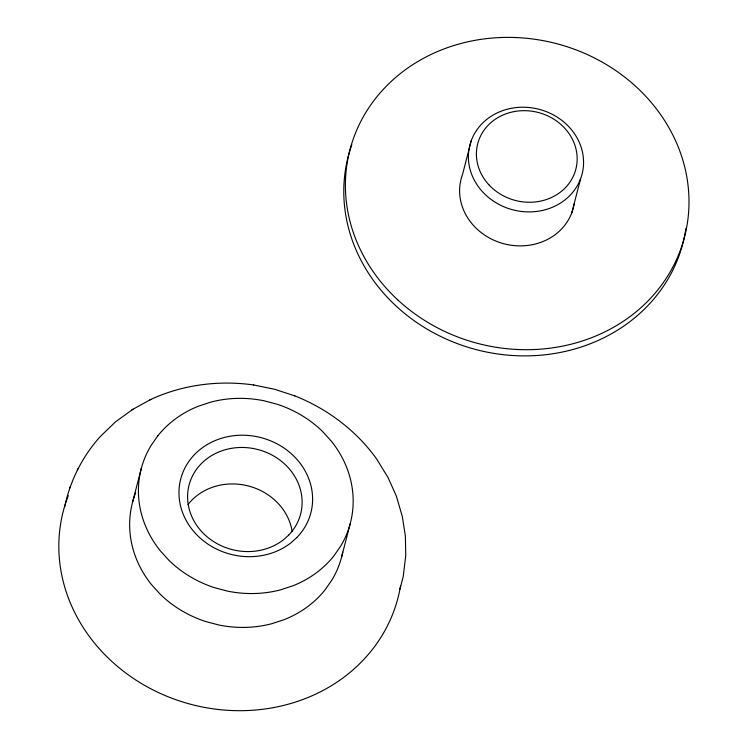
<?xml version="1.0" encoding="UTF-8"?>
<svg xmlns="http://www.w3.org/2000/svg" width="748" height="748" viewBox="0 0 748 748"><rect width="100%" height="100%" fill="white"/><g stroke="black" fill="none" stroke-linecap="round" stroke-linejoin="round"><path stroke-width="1.12" d="M132.574 502.17L141.335 468.304M341.481 557.456L350.242 523.591M471.362 140.344L462.573 174.331A57.951 51.949 14.5 0 0 503.759 243.726A57.951 51.949 14.5 0 0 574.146 203.998M399.937 589.274L403.237 576.484L405.743 555.549L405.369 535.979L402.302 516.475L396.318 495.989L388.072 477.607L376.824 459.244C356.431 430.652 327.428 408.829 294.871 395.888L294.675 395.814M571.809 212.759L580.598 178.772A57.951 51.949 14.5 0 0 514.493 107.787A57.951 51.949 14.5 0 0 482.853 192.124A57.951 51.949 14.5 0 0 580.598 178.772M64.646 507.013C70.078 480.88 82.392 456.374 100.279 436.542L115.65 421.713L133.022 409.221M69.648 488.201L70.284 486.714M77.25 470.24L77.867 468.781M149.862 399.965L150.816 399.432C182.727 384.696 218.762 380.068 253.488 384.94L253.684 384.968M131.938 409.82L150.816 399.432M253.488 384.94L274.488 389.241L294.871 395.888M685.897 228.551A172.882 154.986 14.5 0 1 478.112 350.111A172.882 154.986 14.5 0 1 351.822 144.682M400.535 585.89A172.882 154.986 14.5 0 1 189.543 703.971A172.882 154.986 14.5 0 1 68.311 495.606M342.734 552.071A108.049 96.866 14.5 0 1 332.009 579.868L324.978 589.976A108.049 96.866 14.5 0 1 284.418 619.559L271.963 623.664A108.049 96.866 14.5 0 1 218.725 624.973L205.607 621.504A108.049 96.866 14.5 0 1 160.025 594.043L151.255 584.319A108.049 96.866 14.5 0 1 135.687 492.708M188.038 504.526A57.624 51.659 14.5 0 1 248.467 486.004A57.624 51.659 14.5 0 1 292.169 531.632M157.837 435.785L150.816 445.892A108.049 96.866 14.5 0 0 160.016 550.453L168.786 560.168A108.049 96.866 14.5 0 0 214.367 587.638L227.486 591.107A108.049 96.866 14.5 0 0 280.724 589.798L293.179 585.693A108.049 96.866 14.5 0 0 333.739 556.11L340.761 546.003A108.049 96.866 14.5 0 0 331.56 441.442L322.79 431.727A108.049 96.866 14.5 0 0 277.209 404.266L264.091 400.788A108.049 96.866 14.5 0 0 210.852 402.106L198.398 406.201A108.049 96.866 14.5 0 0 157.837 435.785M288.635 535.147L283.66 539.626A57.624 51.659 14.5 0 1 189.553 510.351A57.624 51.659 14.5 0 1 257.312 449.38A57.624 51.659 14.5 0 1 288.635 535.147M296.853 537.522L291.056 542.739A67.236 60.27 14.5 0 1 181.259 508.584A67.236 60.27 14.5 0 1 260.313 437.449A67.236 60.27 14.5 0 1 296.853 537.522M397.843 299.967A172.882 154.986 14.5 0 0 683.896 239.304A172.882 154.986 14.5 0 0 469.838 41.355A172.882 154.986 14.5 0 0 397.843 299.967M489.052 184.952A50.686 45.441 14.5 0 0 574.558 173.274A50.686 45.441 14.5 0 0 516.728 111.172A50.686 45.441 14.5 0 0 489.052 184.952"/></g></svg>
